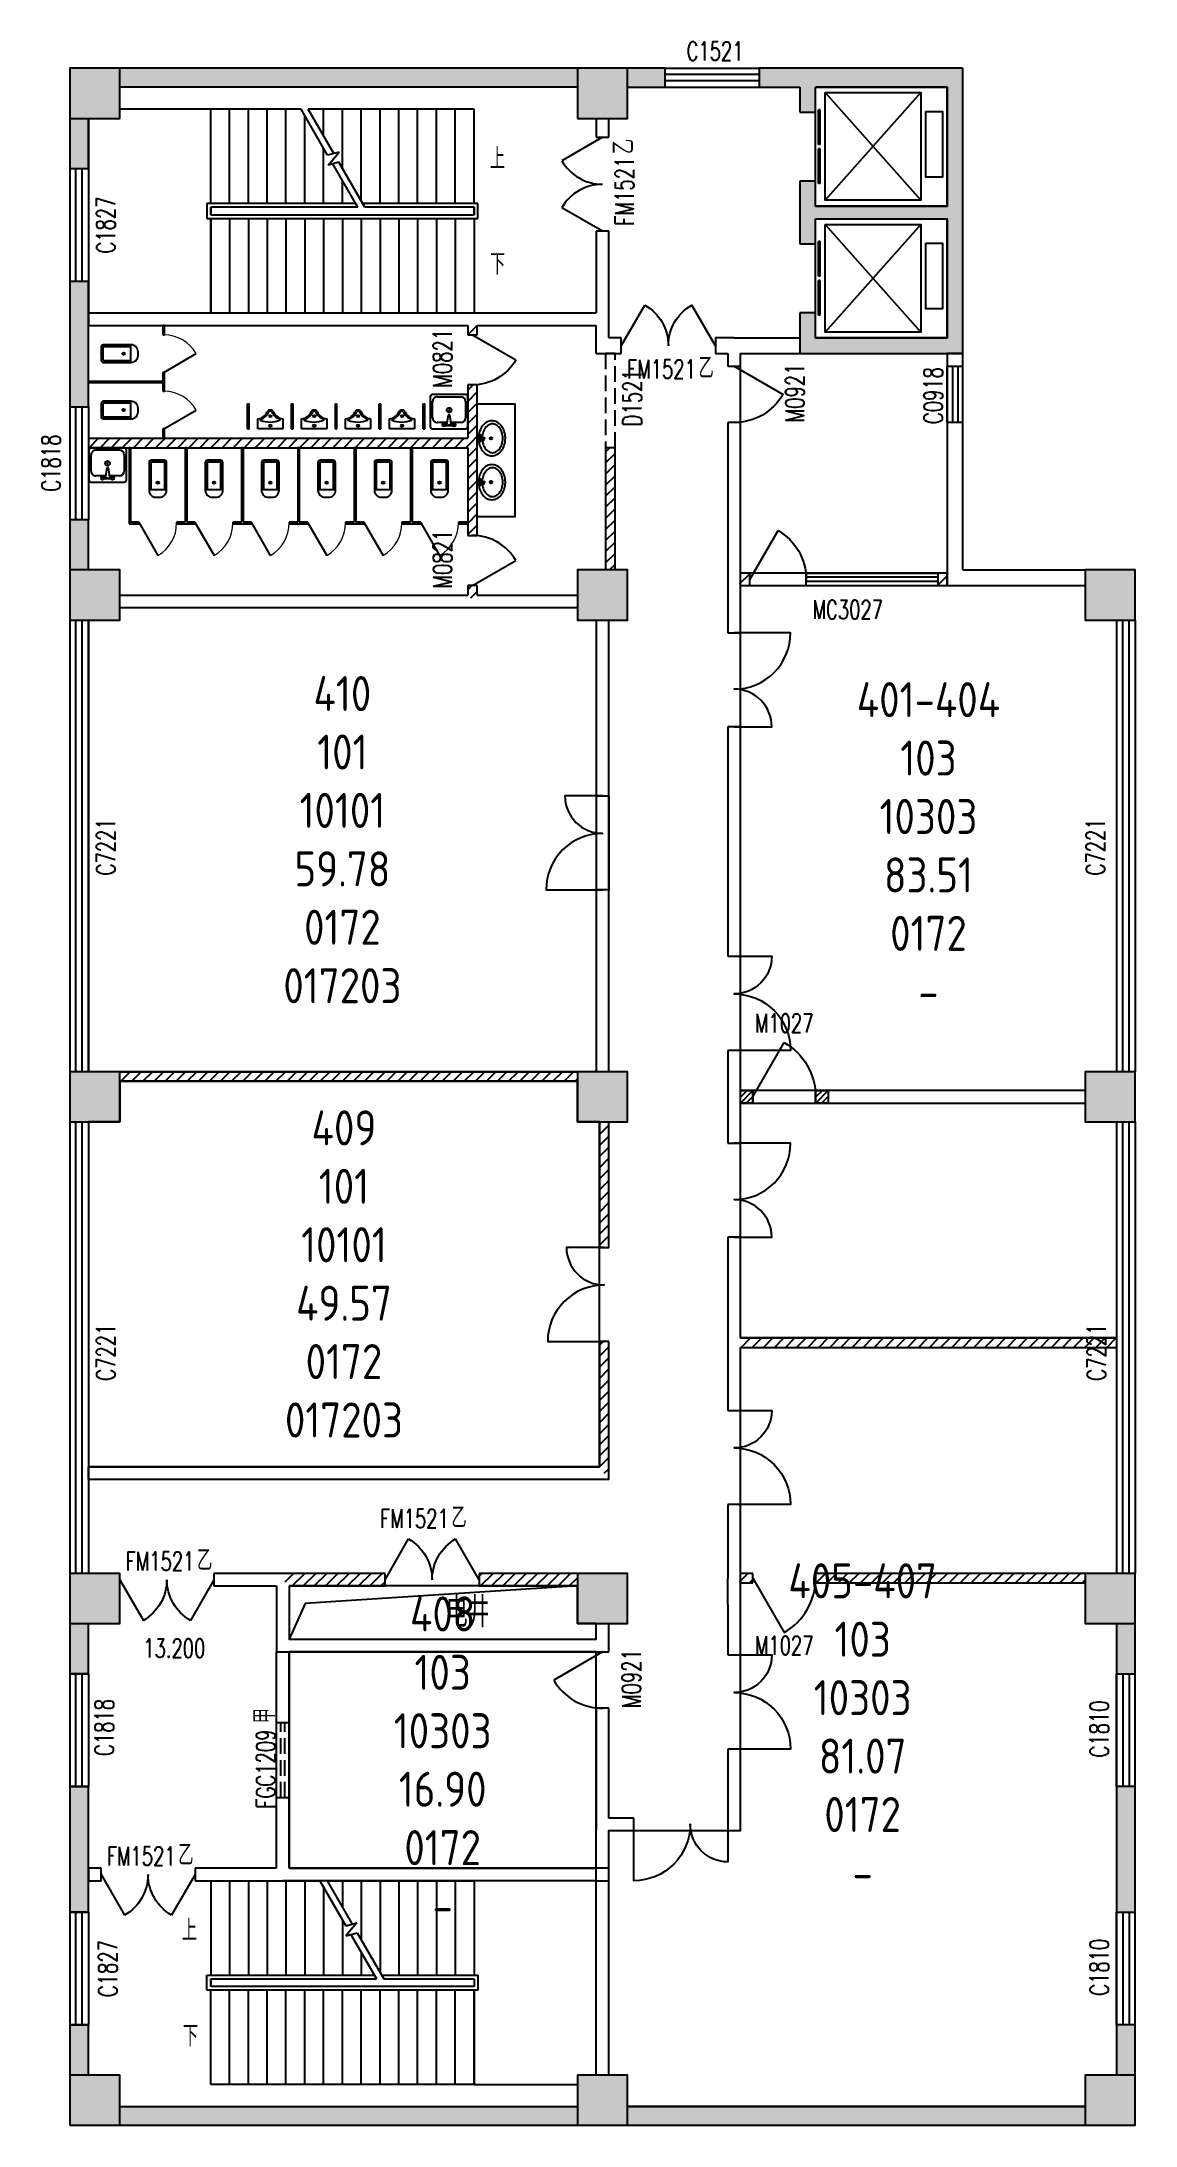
# Model space of a CAD drawing. Extents: x 203712 to 221160, y 60075 to 93299.
import ezdxf

# ---------------------------------------------------------------- set-up
doc = ezdxf.new("R2010")
doc.units = 0
doc.header["$LTSCALE"] = 1000
doc.header["$MEASUREMENT"] = 0
doc.linetypes.add('DASH', pattern=[0.35, 0.25, -0.1])
for name, color, linetype in [('bady', 30, 'Continuous'), ('PUB_HATCH', 8, 'Continuous'), ('RM', 4, 'Continuous'), ('RM$', 5, 'Continuous'), ('RM$TXT', 5, 'Continuous')]:
    doc.layers.add(name, color=color, linetype=linetype)
doc.styles.add('_TCH_DIM', font='SIMPLEX', dxfattribs={"bigfont": 'GBCBIG'})
doc.styles.add('_TCH_WINDOW', font='SIMPLEX', dxfattribs={"bigfont": 'GBCBIG'})
doc.styles.get("Standard").update_dxf_attribs({"font": 'gbenor.shx', "bigfont": 'gbcbig.shx'})
pattern_1 = [(45, (0, 89.76), (-88.38838, 88.38838), [])]

# ---------------------------------------------------------------- blocks, each defined once
blk = doc.blocks.new('_FZH')
blk.add_lwpolyline([(-0.5, -0.5), (0.5, -0.5), (0.5, 0.5), (-0.5, 0.5)], close=True)
at = {"layer": 'PUB_HATCH'}
blk.add_solid([(-0.5, -0.5), (0.5, -0.5), (-0.5, 0.5), (0.5, 0.5)], dxfattribs=at)
blk = doc.blocks.new('$WINLIB2D$00000001')
at = {"color": 0}
for points in [[(-0.5, 0.5), (-0.5, -0.5)], [(-0.5, 0.5), (0.5, 0.5)], [(0.5, -0.5), (0.5, 0.5)], [(0.5, 0.1667), (-0.5, 0.1667)], [(0.5, -0.1667), (-0.5, -0.1667)], [(-0.5, -0.5), (0.5, -0.5)]]:
    blk.add_lwpolyline(points, dxfattribs=at)
blk = doc.blocks.new('$DorLib2D$00000127')
at = {"color": 0, "linetype": 'Continuous'}
for p, q in [((-0.033, 0.795, -93.75), (-0.533, 0.795, -93.75)), ((-0.533, 0.795, -93.75), (-0.533, 0.69, -93.75)), ((-0.033, 0.69, -93.75), (-0.533, 0.69, -93.75)), ((-0.033, 0.795, -93.75), (-0.033, 0.69, -93.75)), ((0.033, 0.795, -93.75), (0.033, 0.69, -93.75)), ((0.533, 0.795, -93.75), (0.033, 0.795, -93.75)), ((0.533, 0.69, -93.75), (0.033, 0.69, -93.75)), ((0.533, 0.795, -93.75), (0.533, 0.69, -93.75)), ((0.5, 0.5, -93.75), (-0.5, 0.5, -93.75))]:
    blk.add_line(p, q, dxfattribs=at)
blk = doc.blocks.new('$DorLib2D$00000231')
at = {"color": 0}
for p, q in [((-0.5, 0), (-0.25, 0.433)), ((0.5, 0), (0.25, 0.433))]:
    blk.add_line(p, q, dxfattribs=at)
for centre, start, end in [((-0.5, 0), 0, 60), ((0.5, 0), 120, 180)]:
    blk.add_arc(centre, 0.5, start, end, dxfattribs=at)
blk = doc.blocks.new('$DorLib2D$00000228')
at = {"color": 0}
blk.add_line((0.5, 0), (0, 0.866), dxfattribs=at)
blk.add_arc((0.5, 0), 1, 120, 180, dxfattribs=at)
blk = doc.blocks.new('$lvtry$00000193')
at = {"color": 0}
for p, q in [((-17, -43), (-17, -33)), ((17, -43), (17, -33))]:
    blk.add_line(p, q, dxfattribs=at)
blk.add_lwpolyline([(280, -215, 0.12431), (260, -136, 0.105707), (198, -63, 0.086941), (110, -17, 0.077137), (0, 0, 0.077137), (-110, -17, 0.086941), (-198, -63, 0.105707), (-260, -136, 0.12431), (-280, -215, 0.12431), (-260, -294, 0.105707), (-198, -367, 0.086941), (-110, -413, 0.077137), (0, -430, 0.077137), (110, -413, 0.086941), (198, -367, 0.105707), (260, -294, 0.12431)], format="xyb", close=True, dxfattribs=at)
blk.add_lwpolyline([(-25, -61, 0.056876), (-95, -75, 0.086941), (-168, -113, 0.105707), (-216, -170, 0.12431), (-230, -225, 0.12431), (-216, -280, 0.105707), (-168, -337, 0.086941), (-95, -375, 0.077137), (0, -390, 0.077137), (95, -375, 0.086941), (168, -337, 0.105707), (216, -280, 0.12431), (230, -225, 0.12431), (216, -170, 0.105707), (168, -113, 0.086941), (95, -75, 0.06676), (13, -60, 0.06676)], format="xyb", dxfattribs=at)
for centre, radius in [((0, -200), 20), ((0, -43), 16.7)]:
    blk.add_circle(centre, radius, dxfattribs=at)
for centre, radius, start, end in [((-40, -34), 10.1, 106.6096, 258.1648), ((-64, 234), 259, 274.7069, 282.3732), ((-75, -213), 173, 71.36, 79.1873), ((-29, -80), 6.77, 155.344, 308.3224), ((-171, 19), 166, 324.8411, 338.1337), ((-171, 19), 170, 324.8411, 331.3523), ((-29, -80), 3.37, 155.344, 308.3224), ((100, -194), 170, 132.3141, 138.8253), ((100, -194), 166, 125.5327, 138.8253), ((-12, -58), 10.6, 201.8924, 261.774), ((0, -33), 16.7, 0, 180), ((-381, -115), 372, 2.3982, 6.7627), ((0, -96), 9.9, 201.7837, 338.2163), ((64, 234), 259, 257.6268, 265.2931), ((381, -115), 372, 170.1008, 177.6018), ((75, -213), 173, 100.8127, 110.4191), ((40, -34), 10.1, 281.8352, 73.3904)]:
    blk.add_arc(centre, radius, start, end, dxfattribs=at)
for p in [(0, -43), (0, -200)]:
    blk.add_point(p, dxfattribs=at)
blk = doc.blocks.new('$lvtry$00000202')
at = {"color": 0}
for p, q in [((-110, -40, 0), (-110, -470, 0)), ((100, -30, 0), (-100, -30, 0)), ((110, -470, 0), (110, -40, 0)), ((140, -470, 0), (-140, -470, 0))]:
    blk.add_line(p, q, dxfattribs=at)
at = {"color": 0, "elevation": 0}
blk.add_lwpolyline([(140, -40, 0.414214), (100, 0), (-100, 0, 0.414214), (-140, -40), (-140, -480, 0.414214), (-30, -590), (30, -590, 0.414214), (140, -480)], format="xyb", close=True, dxfattribs=at)
at = {"color": 0}
blk.add_circle((0, -359, 0), 20, dxfattribs=at)
for centre, start, end in [((-100, -40, 0), 90, 180), ((100, -40, 0), 0, 90)]:
    blk.add_arc(centre, 10, start, end, dxfattribs=at)
for p in [(0, 0, 0), (0, -359, 0)]:
    blk.add_point(p, dxfattribs=at)
blk = doc.blocks.new('$TCHSYS$APDOOR2D')
blk.add_line((0.5, 0), (0, 0.866))
at = {"lineweight": 13}
blk.add_arc((0.5, 0), 1, 120, 180, dxfattribs=at)
blk = doc.blocks.new('$lvtry$00000222')
at = {"color": 0, "elevation": 0}
blk.add_lwpolyline([(-205, -191), (-205, 0), (205, 0), (205, -191, 0.268068), (51, -323, -0.317765), (0, -360, -0.317765), (-51, -323, 0.268068)], format="xyb", close=True, dxfattribs=at)
at = {"color": 0}
for centre in [(0, -60, 0), (0, -242, 0)]:
    blk.add_circle(centre, 20, dxfattribs=at)
for centre, radius, start, end in [((-152, -175, 0), 10, 114.1084, 248.1394), ((5, -526, 0), 395, 66.6675, 114.1084), ((-243, -401, 0), 233, 19.2639, 68.1394), ((0, -316, 0), 24, 199.2639, 269.4998), ((0, -316, 0), 24, 270.5002, 340.7361), ((243, -401, 0), 233, 110.4941, 160.7361), ((158, -173, 0), 10, 290.4941, 66.6675)]:
    blk.add_arc(centre, radius, start, end, dxfattribs=at)
for p in [(0, -60, 0), (0, -242, 0)]:
    blk.add_point(p, dxfattribs=at)
blk = doc.blocks.new('$lvtry$00000188')
at = {"color": 0, "linetype": 'ByBlock'}
for p, q in [((-262, -437, 0), (-262, -175, 0)), ((-187, -100, 0), (-31, -100, 0)), ((-41, -53, 0), (-12, -225, 0)), ((-38, -50, 0), (38, -50, 0)), ((-12, -225, 0), (12, -225, 0)), ((12, -225, 0), (41, -53, 0)), ((31, -100, 0), (187, -100, 0)), ((262, -175, 0), (262, -437, 0)), ((187, -512, 0), (-187, -512, 0))]:
    blk.add_line(p, q, dxfattribs=at)
at = {"color": 0, "linetype": 'ByBlock', "elevation": 0}
blk.add_lwpolyline([(-262, 0, 0.414214), (-300, -37), (-300, -512, 0.414214), (-262, -549), (262, -549, 0.414214), (300, -512), (300, -37, 0.414214), (262, 0)], format="xyb", close=True, dxfattribs=at)
blk.add_lwpolyline([(262, -175, 0.414214), (187, -100)], format="xyb", dxfattribs=at)
at = {"color": 0, "linetype": 'ByBlock'}
for centre, radius in [((-80, -62, 0), 25), ((-80, -62, 0), 20), ((0, -300, 0), 37.4), ((80, -62, 0), 25), ((80, -62, 0), 20)]:
    blk.add_circle(centre, radius, dxfattribs=at)
for centre, radius, start, end in [((-187, -175, 0), 74.9, 90, 180), ((-38, -53, 0), 3, 90, 189.4623), ((38, -53, 0), 3, 350.5377, 90), ((-187, -437, 0), 74.9, 180, 270), ((187, -437, 0), 74.9, 270, 0)]:
    blk.add_arc(centre, radius, start, end, dxfattribs=at)
at = {"color": 0}
for p in [(0, -65, 0), (0, -300, 0)]:
    blk.add_point(p, dxfattribs=at)

msp = doc.modelspace()

# ---------------------------------------------------------------- hatches: boundary and pattern name
at = {"layer": 'bady'}
for points in [[(204960, 92875), (204960, 92575), (212260, 92575), (212260, 92875)], [(213060, 92875), (213060, 92575), (213660, 92575), (213660, 92875)], [(216054, 92875), (215160, 92875), (215160, 92575), (215810, 92575), (215975, 92675)], [(218160, 92575), (218410, 92875), (216054, 92875), (215975, 92675), (216060, 92575)], [(218244, 90608), (218410, 90675), (218410, 92875), (218160, 92575), (218160, 90675)], [(215810, 92575), (215810, 92175), (216060, 92175), (216060, 92575), (215975, 92675)], [(204460, 92075), (204160, 92075), (204160, 91275), (204460, 91275)], [(216060, 90675), (216060, 91075), (215810, 91075), (215810, 90675), (215977, 90608)], [(215810, 90675), (215810, 90075), (216060, 90075), (216060, 90475), (215977, 90608)], [(215977, 90608), (216060, 90475), (218160, 90475), (218244, 90608), (218160, 90675), (216060, 90675)], [(218160, 88575), (218410, 88325), (218410, 90675), (218244, 90608), (218160, 90475)], [(204460, 87475), (204460, 89475), (204160, 89475), (204160, 87475)], [(216060, 88575), (216060, 88975), (215810, 88975), (215810, 88325)], [(216060, 88575), (215810, 88325), (218410, 88325), (218160, 88575)], [(204160, 84875), (204460, 84875), (204460, 85675), (204160, 85675)], [(204460, 68075), (204160, 68075), (204160, 67275), (204460, 67275)], [(221160, 68075), (220860, 68075), (220860, 67275), (221160, 67275)], [(204460, 63475), (204460, 65475), (204160, 65475), (204160, 63475)], [(220860, 65475), (220860, 63475), (221160, 63475), (221160, 65475)], [(204160, 60875), (204460, 60875), (204460, 61675), (204160, 61675)], [(220860, 60875), (221160, 60875), (221160, 61675), (220860, 61675)], [(212260, 60075), (212260, 60375), (204960, 60375), (204960, 60075)], [(220360, 60075), (220360, 60375), (213060, 60375), (213060, 60075)]]:
    msp.add_hatch(color=30, dxfattribs=at).paths.add_polyline_path(points)
h = msp.add_hatch(dxfattribs=at)
h.set_pattern_fill('普通砖', color=30, scale=50, style=0)
h.set_pattern_definition(pattern_1)
h.paths.add_polyline_path([(210510, 88775), (210510, 88625), (210660, 88625), (210660, 88775), (210585, 88842)])
h = msp.add_hatch(dxfattribs=at)
h.set_pattern_fill('普通砖', color=30, scale=50, style=0)
h.set_pattern_definition(pattern_1)
h.paths.add_polyline_path([(210660, 86900), (210660, 87825), (210510, 87825), (210510, 86975), (210560, 86900)])
h = msp.add_hatch(dxfattribs=at)
h.set_pattern_fill('普通砖', color=30, scale=50, style=0)
h.set_pattern_definition(pattern_1)
h.paths.add_polyline_path([(204460, 86825), (205660, 86825), (205660, 86975), (204460, 86975)])
h = msp.add_hatch(dxfattribs=at)
h.set_pattern_fill('普通砖', color=30, scale=50, style=0)
h.set_pattern_definition(pattern_1)
h.paths.add_polyline_path([(205660, 86975), (205660, 86825), (210510, 86825), (210560, 86900), (210510, 86975)])
h = msp.add_hatch(dxfattribs=at)
h.set_pattern_fill('普通砖', color=30, scale=50, style=0)
h.set_pattern_definition(pattern_1)
h.paths.add_polyline_path([(210510, 86825), (210510, 85425), (210660, 85425), (210660, 86900), (210560, 86900)])
h = msp.add_hatch(dxfattribs=at)
h.set_pattern_fill('普通砖', color=30, scale=50, style=0)
h.set_pattern_definition(pattern_1)
h.paths.add_polyline_path([(212860, 84875), (212860, 86825), (212710, 86825), (212710, 84875)])
h = msp.add_hatch(dxfattribs=at)
h.set_pattern_fill('普通砖', color=30, scale=50, style=0)
h.set_pattern_definition(pattern_1)
h.paths.add_polyline_path([(214860, 84625), (215010, 84625), (215010, 84825), (214860, 84825), (214794, 84758)])
h = msp.add_hatch(dxfattribs=at)
h.set_pattern_fill('普通砖', color=30, scale=50, style=0)
h.set_pattern_definition(pattern_1)
h.paths.add_polyline_path([(218160, 84825), (218010, 84825), (218010, 84625), (218160, 84625)])
h = msp.add_hatch(dxfattribs=at)
h.set_pattern_fill('普通砖', color=30, scale=50, style=0)
h.set_pattern_definition(pattern_1)
h.paths.add_polyline_path([(210660, 84475), (210660, 84625), (210510, 84625), (210510, 84475), (210585, 84408)])
h = msp.add_hatch(dxfattribs=at)
h.set_pattern_fill('普通砖', color=30, scale=50, style=0)
h.set_pattern_definition(pattern_1)
h.paths.add_polyline_path([(204960, 76875), (204960, 76725), (212260, 76725), (212260, 76875)])
h = msp.add_hatch(dxfattribs=at)
h.set_pattern_fill('ANSI31', color=30, scale=41.666667, style=0)
h.set_pattern_definition([(45, (214860.384, 76375), (-46.772, 46.772), [])])
h.paths.add_polyline_path([(215060, 76575), (214860, 76575), (214860, 76375), (215060, 76375)])
h = msp.add_hatch(dxfattribs=at)
h.set_pattern_fill('ANSI31', color=30, scale=41.666667, style=0)
h.set_pattern_definition([(45, (216060.384, 76375), (-46.772, 46.772), [])])
h.paths.add_polyline_path([(216260, 76575), (216060, 76575), (216060, 76375), (216260, 76375)])
h = msp.add_hatch(dxfattribs=at)
h.set_pattern_fill('普通砖', color=30, scale=50, style=0)
h.set_pattern_definition(pattern_1)
h.paths.add_polyline_path([(212610, 76075), (212610, 74074), (212760, 74074), (212760, 76075)])
h = msp.add_hatch(dxfattribs=at)
h.set_pattern_fill('普通砖', color=30, scale=50, style=0)
h.set_pattern_definition(pattern_1)
h.paths.add_polyline_path([(212760, 70375), (212760, 72574), (212610, 72574), (212610, 70575)])
h = msp.add_hatch(dxfattribs=at)
h.set_pattern_fill('普通砖', color=30, scale=50, style=0)
h.set_pattern_definition(pattern_1)
h.paths.add_polyline_path([(214794, 72555), (214860, 72480), (220860, 72480), (220860, 72630), (214860, 72630)])
h = msp.add_hatch(dxfattribs=at)
h.set_pattern_fill('普通砖', color=30, scale=50, style=0)
h.set_pattern_definition(pattern_1)
h.paths.add_polyline_path([(207660, 68675), (209191, 68675), (209191, 68875), (207660, 68875), (207594, 68742)])
h = msp.add_hatch(dxfattribs=at)
h.set_pattern_fill('普通砖', color=30, scale=50, style=0)
h.set_pattern_definition(pattern_1)
h.paths.add_polyline_path([(212260, 68675), (212260, 68875), (210691, 68875), (210691, 68675)])
h = msp.add_hatch(dxfattribs=at)
h.set_pattern_fill('普通砖', color=30, scale=50, style=0)
h.set_pattern_definition(pattern_1)
h.paths.add_polyline_path([(214860, 68725), (215060, 68725), (215060, 68875), (214860, 68875), (214794, 68800)])
h = msp.add_hatch(dxfattribs=at)
h.set_pattern_fill('普通砖', color=30, scale=50, style=0)
h.set_pattern_definition(pattern_1)
h.paths.add_polyline_path([(220360, 68725), (220360, 68875), (216060, 68875), (216060, 68725)])

# ---------------------------------------------------------------- linework, layer by layer
at = {"layer": 'bady', "color": 30}
for p, q in [((212260, 92875), (204960, 92875)), ((213660, 92875), (213060, 92875)), ((213660, 92575), (213660, 92875)), ((216054, 92875), (215160, 92875)), ((215160, 92875), (215160, 92575)), ((218410, 92875), (216054, 92875)), ((218410, 90675), (218410, 92875)), ((212260, 92575), (204960, 92575)), ((213060, 92575), (213660, 92575)), ((215160, 92575), (215810, 92575)), ((215810, 92575), (215810, 92175)), ((216060, 92175), (216060, 92575)), ((218160, 92575), (216060, 92575)), ((217736, 92486), (216213, 90769)), ((216213, 92486), (217736, 90769)), ((218160, 90675), (218160, 92575)), ((204160, 92075), (204160, 91275)), ((204460, 91275), (204460, 92075)), ((204460, 92075), (204460, 88975)), ((206410, 92225), (204960, 92225)), ((207851, 92225), (206410, 92225)), ((206410, 90720), (206410, 92225)), ((206410, 90720), (206410, 92225)), ((206710, 90720), (206710, 92225)), ((207010, 90720), (207010, 92225)), ((207310, 90720), (207310, 92225)), ((207610, 90720), (207610, 92225)), ((208275, 91490), (207851, 92225)), ((207910, 90720), (207910, 92122)), ((210610, 92225), (207966, 92225)), ((208375, 91516), (207966, 92225)), ((208210, 91802), (208210, 92225)), ((208510, 91283), (208510, 92225)), ((208810, 90763), (208810, 92225)), ((209110, 90720), (209110, 92225)), ((209410, 90720), (209410, 92225)), ((209710, 90720), (209710, 92225)), ((210010, 90720), (210010, 92225)), ((210310, 90720), (210310, 92225)), ((210610, 90720), (210610, 92225)), ((212560, 92075), (212560, 91775)), ((212760, 91775), (212760, 92075)), ((215810, 92175), (216060, 92175)), ((212560, 91775), (212760, 91775)), ((208210, 90720), (208210, 91602)), ((208456, 91538), (208275, 91490)), ((208283, 91332), (208456, 91538)), ((208455, 91378), (208283, 91332)), ((208870, 90660), (208455, 91378)), ((204160, 91275), (204460, 91275)), ((208754, 90660), (208355, 91351)), ((208510, 90720), (208510, 91083)), ((216060, 91075), (215810, 91075)), ((215810, 91075), (215810, 90675)), ((216060, 90675), (216060, 91075)), ((208720, 90720), (206350, 90720)), ((206350, 90720), (206350, 90480)), ((210670, 90720), (208835, 90720)), ((210670, 90480), (210670, 90720)), ((206350, 90480), (210670, 90480)), ((208754, 90660), (206410, 90660)), ((208754, 90660), (206410, 90660)), ((206410, 90660), (206410, 90540)), ((206410, 90540), (206410, 90660)), ((206410, 90540), (210610, 90540)), ((206410, 90540), (210610, 90540)), ((206410, 90480), (206410, 88975)), ((206410, 88975), (206410, 90480)), ((206710, 90480), (206710, 88975)), ((207010, 90480), (207010, 88975)), ((207310, 90480), (207310, 88975)), ((207610, 90480), (207610, 88975)), ((207910, 90480), (207910, 88975)), ((208210, 90480), (208210, 88975)), ((208510, 90480), (208510, 88975)), ((208810, 90480), (208810, 88975)), ((210610, 90660), (208870, 90660)), ((210610, 90660), (208870, 90660)), ((209110, 90480), (209110, 88975)), ((209410, 90480), (209410, 88975)), ((209710, 90480), (209710, 88975)), ((210010, 90480), (210010, 88975)), ((210310, 90480), (210310, 88975)), ((210610, 90540), (210610, 90660)), ((210610, 90660), (210610, 90540)), ((210610, 90480), (210610, 88975)), ((215810, 90675), (215810, 90075)), ((216060, 90675), (218160, 90675)), ((216060, 90075), (216060, 90475)), ((216060, 90475), (218160, 90475)), ((217736, 90386), (216213, 88669)), ((216213, 90386), (217736, 88669)), ((218160, 88575), (218160, 90475)), ((218410, 88325), (218410, 90675)), ((212760, 90275), (212560, 90275)), ((212560, 90275), (212560, 88975)), ((212760, 88975), (212760, 90275)), ((215810, 90075), (216060, 90075)), ((204460, 89475), (204160, 89475)), ((204160, 89475), (204160, 87475)), ((204460, 87475), (204460, 89475)), ((204460, 88975), (210585, 88975)), ((204460, 88975), (204460, 88775)), ((204460, 88975), (206410, 88975)), ((204460, 88775), (210510, 88775)), ((205648, 88775), (205648, 88625)), ((205673, 88775), (205648, 88775)), ((205673, 88625), (205673, 88775)), ((206410, 88975), (210610, 88975)), ((210510, 88775), (210510, 88625)), ((210585, 88975), (212560, 88975)), ((210660, 88775), (212560, 88775)), ((210660, 88625), (210660, 88775)), ((212560, 88325), (212560, 88775)), ((212760, 88575), (212760, 88975)), ((216060, 88975), (215810, 88975)), ((215810, 88975), (215810, 88325)), ((216060, 88575), (216060, 88975)), ((205648, 88625), (205673, 88625)), ((210510, 88625), (210660, 88625)), ((212960, 88575), (212760, 88575)), ((212960, 88325), (212960, 88575)), ((214760, 88575), (214460, 88575)), ((214460, 88575), (214460, 88325)), ((214760, 88575), (215810, 88575)), ((215810, 88575), (215810, 88325)), ((216060, 88575), (218160, 88575)), ((212560, 88325), (212960, 88325)), ((212860, 88325), (212710, 88325)), ((214460, 88325), (214660, 88325)), ((214660, 88325), (214660, 88125)), ((214660, 88125), (214860, 88125)), ((214860, 88325), (215810, 88325)), ((214860, 88125), (214860, 88325)), ((215810, 88325), (218410, 88325)), ((218160, 88325), (218160, 88125)), ((218410, 88325), (218160, 88325)), ((218160, 88125), (218410, 88125)), ((218410, 88125), (218410, 88325)), ((204460, 87887), (205648, 87887)), ((204460, 87887), (204460, 87862)), ((204460, 87862), (205648, 87862)), ((205673, 88025), (205648, 88025)), ((205648, 88025), (205648, 87887)), ((205648, 87862), (205648, 87725)), ((205648, 87725), (205673, 87725)), ((205673, 87875), (205673, 88025)), ((205673, 87725), (205673, 87875)), ((210660, 87825), (210510, 87825)), ((210510, 87825), (210510, 86975)), ((210660, 86900), (210660, 87825)), ((204160, 87475), (204460, 87475)), ((206998, 87125), (206998, 87525)), ((206998, 87525), (207023, 87525)), ((207023, 87125), (207023, 87525)), ((207698, 87125), (207698, 87525)), ((207698, 87525), (207723, 87525)), ((207723, 87125), (207723, 87525)), ((208398, 87125), (208398, 87525)), ((208398, 87525), (208423, 87525)), ((208423, 87125), (208423, 87525)), ((209098, 87125), (209098, 87525)), ((209098, 87525), (209123, 87525)), ((209123, 87125), (209123, 87525)), ((209798, 87125), (209798, 87525)), ((209798, 87525), (209823, 87525)), ((209823, 87125), (209823, 87525)), ((205673, 87125), (205648, 87125)), ((205648, 87125), (205648, 86975)), ((205673, 86975), (205673, 87125)), ((206998, 87125), (207023, 87125)), ((207698, 87125), (207723, 87125)), ((208398, 87125), (208423, 87125)), ((209098, 87125), (209123, 87125)), ((209798, 87125), (209823, 87125)), ((214860, 87225), (214660, 87225)), ((214660, 87225), (214660, 84825)), ((214860, 84825), (214860, 87225)), ((218410, 87225), (218160, 87225)), ((218160, 87225), (218160, 84625)), ((218410, 84875), (218410, 87225)), ((204460, 86975), (205660, 86975)), ((204460, 86975), (204460, 86825)), ((204460, 86825), (205660, 86825)), ((205107, 86825), (205107, 85612)), ((205132, 86825), (205107, 86825)), ((205132, 86825), (205132, 85637)), ((205660, 86975), (210510, 86975)), ((205660, 86825), (210510, 86825)), ((206004, 86825), (206004, 85637)), ((206029, 86825), (206004, 86825)), ((206029, 86825), (206029, 85637)), ((206901, 86825), (206901, 85637)), ((206926, 86825), (206901, 86825)), ((206926, 86825), (206926, 85637)), ((207798, 86825), (207798, 85637)), ((207823, 86825), (207798, 86825)), ((207823, 86825), (207823, 85637)), ((208698, 86825), (208698, 85637)), ((208723, 86825), (208698, 86825)), ((208723, 86825), (208723, 85637)), ((209598, 86825), (209598, 85637)), ((209623, 86825), (209598, 86825)), ((209623, 86825), (209623, 85637)), ((210510, 86825), (210510, 85425)), ((210660, 85425), (210660, 86900)), ((212860, 86825), (212710, 86825)), ((212710, 86825), (212710, 84875)), ((212860, 84875), (212860, 86825)), ((204460, 85675), (204160, 85675)), ((204160, 85675), (204160, 84875)), ((204460, 84875), (204460, 85675)), ((205107, 85612), (205266, 85612)), ((205266, 85637), (205132, 85637)), ((205266, 85612), (205266, 85637)), ((206004, 85637), (205866, 85637)), ((205866, 85637), (205866, 85612)), ((205866, 85612), (206016, 85612)), ((206016, 85612), (206163, 85612)), ((206163, 85637), (206029, 85637)), ((206163, 85612), (206163, 85637)), ((206901, 85637), (206763, 85637)), ((206763, 85637), (206763, 85612)), ((206763, 85612), (206913, 85612)), ((206913, 85612), (207060, 85612)), ((207060, 85637), (206926, 85637)), ((207060, 85612), (207060, 85637)), ((207798, 85637), (207660, 85637)), ((207660, 85637), (207660, 85612)), ((207660, 85612), (207810, 85612)), ((207810, 85612), (207960, 85612)), ((207960, 85637), (207823, 85637)), ((207960, 85612), (207960, 85637)), ((208698, 85637), (208560, 85637)), ((208560, 85637), (208560, 85612)), ((208560, 85612), (208710, 85612)), ((208710, 85612), (208860, 85612)), ((208860, 85637), (208723, 85637)), ((208860, 85612), (208860, 85637)), ((209598, 85637), (209460, 85637)), ((209460, 85637), (209460, 85612)), ((209460, 85612), (209610, 85612)), ((209610, 85612), (209760, 85612)), ((209760, 85637), (209623, 85637)), ((209760, 85612), (209760, 85637)), ((210510, 85637), (210360, 85637)), ((210360, 85637), (210360, 85612)), ((210360, 85612), (210510, 85612)), ((210510, 85612), (210510, 85637)), ((210510, 85425), (210660, 85425)), ((214660, 84825), (214660, 83875)), ((215010, 84825), (214860, 84825)), ((215010, 84625), (215010, 84825)), ((218160, 84825), (218010, 84825)), ((218010, 84825), (218010, 84625)), ((218160, 84625), (218160, 84825)), ((218410, 84875), (220360, 84875)), ((204960, 84475), (210510, 84475)), ((210660, 84625), (210510, 84625)), ((210510, 84625), (210510, 84475)), ((210660, 84475), (210660, 84625)), ((210660, 84475), (212260, 84475)), ((214860, 83875), (214860, 84625)), ((214860, 84625), (215010, 84625)), ((218010, 84625), (218160, 84625)), ((218160, 84625), (220360, 84625)), ((204960, 84275), (210585, 84275)), ((210585, 84275), (212260, 84275)), ((212560, 84075), (212560, 81275)), ((212760, 81275), (212760, 84075)), ((214660, 83875), (214860, 83875)), ((214860, 82375), (214660, 82375)), ((214660, 82375), (214660, 78715)), ((214860, 78715), (214860, 82375)), ((212560, 81275), (212760, 81275)), ((212560, 81275), (212760, 81275)), ((212760, 81275), (212760, 79775)), ((212760, 79775), (212760, 81275)), ((212760, 79775), (212560, 79775)), ((212560, 79775), (212560, 76875)), ((212760, 79775), (212560, 79775)), ((212760, 76875), (212760, 79775)), ((214660, 78715), (214860, 78715)), ((214860, 77215), (214660, 77215)), ((214660, 77215), (214660, 76375)), ((214860, 76575), (214860, 77215)), ((204960, 76875), (212260, 76875)), ((204960, 76725), (212260, 76725)), ((215060, 76575), (214860, 76575)), ((215060, 76375), (215060, 76575)), ((220360, 76575), (216060, 76575)), ((216060, 76575), (216060, 76375)), ((214660, 76375), (214660, 75735)), ((214860, 76375), (215060, 76375)), ((214860, 75735), (214860, 76375)), ((216060, 76375), (220360, 76375)), ((212610, 76075), (212610, 74074)), ((212760, 74074), (212760, 76075)), ((214660, 75735), (214860, 75735)), ((214860, 74235), (214660, 74235)), ((214660, 74235), (214660, 72555)), ((214860, 72630), (214860, 74235)), ((212610, 74074), (212760, 74074)), ((212760, 72574), (212610, 72574)), ((212610, 72574), (212610, 70575)), ((212760, 70375), (212760, 72574)), ((214660, 72555), (214660, 71475)), ((214860, 72630), (220860, 72630)), ((214860, 72480), (220860, 72480)), ((214860, 71475), (214860, 72480)), ((220860, 72630), (220860, 72480)), ((214660, 71475), (214860, 71475)), ((212610, 70575), (204460, 70575)), ((204460, 70375), (204460, 70575)), ((212760, 70375), (204460, 70375)), ((214860, 69975), (214660, 69975)), ((214660, 69975), (214660, 68800)), ((214860, 68875), (214860, 69975)), ((207660, 68875), (206460, 68875)), ((206460, 68875), (206460, 68675)), ((209191, 68875), (207660, 68875)), ((209191, 68675), (209191, 68875)), ((212260, 68875), (210691, 68875)), ((210691, 68875), (210691, 68675)), ((214660, 68575), (214660, 68800)), ((215060, 68875), (214860, 68875)), ((215060, 68725), (215060, 68875)), ((220360, 68875), (216060, 68875)), ((216060, 68875), (216060, 68725)), ((206460, 68675), (207460, 68675)), ((207460, 68675), (207460, 67625)), ((207660, 68675), (209191, 68675)), ((207660, 68675), (207660, 67825)), ((210691, 68675), (212260, 68675)), ((214660, 68575), (214660, 68575)), ((214660, 68375), (214660, 68575)), ((214860, 68725), (215060, 68725)), ((214860, 68375), (214860, 68725)), ((216060, 68725), (220360, 68725)), ((214660, 68375), (214660, 67575)), ((214660, 68375), (214660, 68375)), ((214860, 67575), (214860, 68375)), ((204160, 68075), (204160, 67275)), ((204460, 67275), (204460, 68075)), ((207660, 67825), (212560, 67825)), ((212560, 67825), (212560, 68075)), ((212760, 67825), (212760, 68075)), ((212760, 67625), (212760, 67825)), ((220860, 68075), (220860, 67275)), ((221160, 67275), (221160, 68075)), ((207460, 64175), (207460, 67625)), ((207460, 67625), (207660, 67625)), ((207460, 67625), (212560, 67625)), ((207660, 64175), (207660, 67625)), ((212560, 67625), (212760, 67625)), ((214660, 67575), (214860, 67575)), ((204160, 67275), (204460, 67275)), ((220860, 67275), (221160, 67275)), ((212760, 66725), (212560, 66725)), ((212560, 66725), (212560, 64775)), ((212760, 64975), (212760, 66725)), ((214860, 66075), (214660, 66075)), ((214660, 66075), (214660, 64975)), ((214860, 64775), (214860, 66075)), ((204460, 65475), (204160, 65475)), ((204160, 65475), (204160, 63475)), ((204460, 63475), (204460, 65475)), ((220860, 65475), (220860, 63475)), ((221160, 65475), (220860, 65475)), ((221160, 63475), (221160, 65475)), ((213160, 64975), (212760, 64975)), ((213160, 64775), (213160, 64975)), ((214660, 64975), (214660, 64775)), ((212560, 63975), (212560, 64775)), ((212760, 63975), (212760, 64775)), ((212760, 64775), (213160, 64775)), ((214660, 64775), (214860, 64775)), ((204660, 64175), (204460, 64175)), ((204460, 64175), (204460, 63975)), ((204660, 63975), (204660, 64175)), ((207460, 64175), (206160, 64175)), ((206160, 64175), (206160, 63975)), ((212760, 64175), (207660, 64175)), ((212760, 60875), (212760, 64175)), ((204460, 63975), (204660, 63975)), ((206160, 63975), (207560, 63975)), ((206410, 63975), (208151, 63975)), ((206410, 63975), (206410, 62470)), ((206710, 63975), (206710, 62470)), ((207010, 63975), (207010, 62470)), ((207310, 63975), (207310, 62470)), ((212560, 63975), (207560, 63975)), ((207610, 63975), (207610, 62470)), ((207910, 63975), (207910, 62470)), ((208151, 63975), (208565, 63257)), ((208210, 63872), (208210, 62470)), ((208266, 63975), (210610, 63975)), ((208266, 63975), (208665, 63284)), ((208510, 63975), (208510, 63552)), ((208810, 63975), (208810, 63033)), ((209110, 63975), (209110, 62513)), ((209410, 63975), (209410, 62470)), ((209710, 63975), (209710, 62470)), ((210010, 63975), (210010, 62470)), ((210310, 63975), (210310, 62470)), ((210610, 63975), (210610, 62470)), ((212560, 63975), (210610, 63975)), ((210610, 63975), (210610, 62470)), ((212560, 63975), (212760, 63975)), ((212560, 60875), (212560, 63975)), ((212560, 60875), (212560, 63975)), ((204160, 63475), (204460, 63475)), ((220860, 63475), (221160, 63475)), ((208510, 63352), (208510, 62470)), ((208565, 63257), (208738, 63303)), ((208738, 63303), (208565, 63097)), ((208565, 63097), (208745, 63145)), ((208745, 63145), (209170, 62410)), ((208645, 63119), (209054, 62410)), ((208810, 62833), (208810, 62470)), ((206350, 62230), (206350, 62470)), ((206350, 62470), (209020, 62470)), ((209135, 62470), (210670, 62470)), ((210670, 62470), (210670, 62230)), ((210670, 62230), (206350, 62230)), ((206410, 62410), (209054, 62410)), ((206410, 62290), (206410, 62410)), ((206410, 62410), (209054, 62410)), ((206410, 62410), (206410, 62290)), ((210610, 62290), (206410, 62290)), ((210610, 62290), (206410, 62290)), ((206410, 60725), (206410, 62230)), ((206710, 60725), (206710, 62230)), ((207010, 60725), (207010, 62230)), ((207310, 60725), (207310, 62230)), ((207610, 60725), (207610, 62230)), ((207910, 60725), (207910, 62230)), ((208210, 60725), (208210, 62230)), ((208510, 60725), (208510, 62230)), ((208810, 60725), (208810, 62230)), ((209110, 60725), (209110, 62230)), ((209170, 62410), (210610, 62410)), ((209170, 62410), (210610, 62410)), ((209410, 60725), (209410, 62230)), ((209710, 60725), (209710, 62230)), ((210010, 60725), (210010, 62230)), ((210310, 60725), (210310, 62230)), ((210610, 62410), (210610, 62290)), ((210610, 62410), (210610, 62290)), ((210610, 60725), (210610, 62230)), ((210610, 62230), (210610, 60725)), ((204460, 61675), (204160, 61675)), ((204160, 61675), (204160, 60875)), ((204460, 60875), (204460, 61675)), ((221160, 61675), (220860, 61675)), ((220860, 61675), (220860, 60875)), ((221160, 60875), (221160, 61675)), ((210610, 60725), (206410, 60725)), ((210610, 60725), (212260, 60725)), ((204960, 60375), (212260, 60375)), ((213060, 60375), (220360, 60375)), ((204960, 60075), (212260, 60075)), ((213060, 60075), (220360, 60075))]:
    msp.add_line(p, q, dxfattribs=at)
at = {"layer": 'bady', "color": 30, "linetype": 'DASH'}
for p, q in [((212710, 88325), (212710, 86825)), ((212860, 86825), (212860, 88325)), ((207460, 66500), (207660, 66500)), ((207527, 65300), (207527, 66500)), ((207594, 65300), (207594, 66500)), ((207460, 65300), (207660, 65300))]:
    msp.add_line(p, q, dxfattribs=at)
at = {"layer": 'bady', "color": 30}
for points in [[(216213, 92486), (217736, 92486), (217736, 90769), (216213, 90769)], [(217818, 92188), (218085, 92188), (218085, 91140), (217818, 91140)], [(216213, 90386), (217736, 90386), (217736, 88669), (216213, 88669)], [(217818, 90088), (218085, 90088), (218085, 89040), (217818, 89040)], [(210660, 85725), (210660, 87525), (211260, 87525), (211260, 85725)], [(214860, 76575), (215060, 76575), (215060, 76375), (214860, 76375)], [(216060, 76575), (216260, 76575), (216260, 76375), (216060, 76375)]]:
    msp.add_lwpolyline(points, close=True, dxfattribs=at)
for points, format in [([(210760, 89757, 0, 0, 0), (205435, 89757, 0, 0, 0), (205435, 91442, 0, 0, 0), (207910, 91442, 80, 0, 0), (208210, 91442, 0, 0, 0)], "xyseb"), ([(210760, 91442, 0, 0, 0), (208810, 91442, 80, 0, 0), (208510, 91442, 0, 0, 0)], "xyseb"), ([(214660, 64875), (214660, 64275, -0.414214), (214060, 64875, -0.414214), (213160, 63975), (213160, 64875)], "xyb"), ([(206260, 63192, 0, 0, 0), (208210, 63192, 80, 0, 0), (208510, 63192, 0, 0, 0)], "xyseb"), ([(206260, 61507, 0, 0, 0), (211585, 61507, 0, 0, 0), (211585, 63192, 0, 0, 0), (209110, 63192, 80, 0, 0), (208810, 63192, 0, 0, 0)], "xyseb")]:
    msp.add_lwpolyline(points, format=format, dxfattribs=at)
at = {"layer": 'bady', "color": 30, "extrusion": (1.22465e-16, -7.4988e-33, -1)}
for points in [[(-214760, 82375), (-215360, 82375, -0.414214), (-214760, 82975, -0.414214), (-215660, 83875), (-214760, 83875)], [(-214760, 74235), (-215360, 74235, -0.414214), (-214760, 74835, -0.414214), (-215660, 75735), (-214760, 75735)]]:
    msp.add_lwpolyline(points, format="xyb", dxfattribs=at)
at = {"layer": 'bady', "color": 30, "extrusion": (1.49976e-32, 1.22465e-16, -1)}
for points in [[(-212660, 81275), (-212060, 81275, -0.414214), (-212660, 80675, -0.414214), (-211760, 79775), (-212660, 79775)], [(-212685, 74074), (-212085, 74074, -0.414214), (-212685, 73474, -0.414214), (-211785, 72574), (-212685, 72574)]]:
    msp.add_lwpolyline(points, format="xyb", dxfattribs=at)
at = {"layer": 'bady', "color": 30, "extrusion": (0, 0, -1)}
for points in [[(-214760, 78715), (-215360, 78715, 0.414214), (-214760, 78115, 0.414214), (-215660, 77215), (-214760, 77215)], [(-214760, 71475), (-215360, 71475, 0.414214), (-214760, 70875, 0.414214), (-215660, 69975), (-214760, 69975)], [(-214760, 67575), (-215360, 67575, 0.414214), (-214760, 66975, 0.414214), (-215660, 66075), (-214760, 66075)]]:
    msp.add_lwpolyline(points, format="xyb", dxfattribs=at)
at = {"layer": 'bady', "color": 30}
msp.add_lwpolyline([(212260, 68675), (207918, 68398), (207660, 67825)], dxfattribs=at)
at = {"layer": 'RM'}
for points in [[(216060, 92575), (218160, 92575), (218160, 90675), (216060, 90675)], [(216060, 90475), (218160, 90475), (218160, 88575), (216060, 88575)], [(214860, 88325), (218160, 88325), (218160, 84825), (214860, 84825)], [(214860, 76375), (220360, 76375), (220360, 76075), (220860, 76075), (220860, 72630), (214860, 72630)], [(207660, 68675), (207660, 67825), (212560, 67825), (212560, 68075), (212260, 68075), (212260, 68675)]]:
    msp.add_lwpolyline(points, close=True, dxfattribs=at)
msp.add_lwpolyline([(214860, 84625), (220360, 84625), (220360, 84075), (220860, 84075), (220860, 76875), (220360, 76875), (220360, 76575), (214860, 76575), (214860, 84625)], dxfattribs=at)
at = {"layer": 'RM$'}
for points in [[(214860, 80545), (214860, 88325), (218160, 88325), (218160, 84625), (220360, 84625), (220360, 84075), (220860, 84075), (220860, 76875), (220360, 76875), (220360, 76075), (220860, 76075), (220860, 72630), (214860, 72630)], [(204460, 84075), (204960, 84075), (204960, 84275), (212260, 84275), (212260, 84075), (212560, 84075), (212560, 76875), (204460, 76875)], [(204460, 70575), (212610, 70575), (212610, 76075), (212260, 76075), (212260, 76725), (204960, 76725), (204960, 76075), (204460, 76075)], [(214860, 72480), (220860, 72480), (220860, 68875), (220360, 68875), (220360, 68075), (220860, 68075), (220860, 60875), (220360, 60875), (220360, 60375), (213060, 60375), (213060, 60875), (212760, 60875), (212760, 64775), (214860, 64775)], [(207660, 64175), (212560, 64175), (212560, 67624), (207660, 67625)]]:
    msp.add_lwpolyline(points, close=True, dxfattribs=at)

# ---------------------------------------------------------------- block references
at = {"layer": 'bady', "color": 30}
ref = msp.add_blockref('$WINLIB2D$00000001', (214410, 92725), dxfattribs=dict(at, xscale=-1500, yscale=300, zscale=300, rotation=180))
ref.add_attrib('A', 'C1521', (214000, 93001), dxfattribs={"color": 30, "height": 297.5, "style": '_TCH_WINDOW', "width": 0.705882})
for name, p, xscale, yscale, zscale in [('_FZH', (204560, 92475), 800, 800, 800), ('_FZH', (212660, 92475), 800, 800, 800), ('$DorLib2D$00000231', (213710, 88450), -1500, 1500, 250), ('_FZH', (204560, 84475), 800, 800, 800), ('_FZH', (212660, 84475), 800, 800, 800), ('$WINLIB2D$00000001', (216960, 84725), 2100, -200, 200), ('_FZH', (220760, 84475), 800, 800, 800), ('_FZH', (204560, 76475), 800, 800, 800), ('_FZH', (212660, 76475), 800, 800, 800), ('_FZH', (220760, 76475), 800, 800, 800), ('_FZH', (204560, 68475), 800, 800, 800), ('_FZH', (212660, 68475), 800, 800, 800), ('_FZH', (220760, 68475), 800, 800, 800), ('_FZH', (204560, 60475), 800, 800, 800), ('_FZH', (212660, 60475), 800, 800, 800), ('_FZH', (220760, 60475), 800, 800, 800)]:
    msp.add_blockref(name, p, dxfattribs=dict(at, xscale=xscale, yscale=yscale, zscale=zscale))
for name, p, xscale, yscale, zscale, rotation in [('$DorLib2D$00000127', (215935, 91625), 1100, 250, 250, 270), ('$DorLib2D$00000231', (212660, 91025), 1500, 1500, 200, 90), ('$DorLib2D$00000127', (215935, 89525), 1100, 250, 250, 270), ('$TCHSYS$APDOOR2D', (205660, 88325), 600, 600, 25, 270), ('$TCHSYS$APDOOR2D', (205660, 87425), 600, 600, 25, 270), ('$TCHSYS$APDOOR2D', (205566, 85625), 600, 600, 25, 180), ('$TCHSYS$APDOOR2D', (206463, 85625), 600, 600, 25, 180), ('$TCHSYS$APDOOR2D', (207360, 85625), 600, 600, 25, 180), ('$TCHSYS$APDOOR2D', (208260, 85625), 600, 600, 25, 180), ('$TCHSYS$APDOOR2D', (209160, 85625), 600, 600, 25, 180), ('$TCHSYS$APDOOR2D', (210060, 85625), 600, 600, 25, 180), ('$DorLib2D$00000231', (209941, 68775), 1500, -1500, 200, 180), ('$DorLib2D$00000231', (205710, 68775), -1500, 1500, 200, 180), ('$DorLib2D$00000231', (205410, 64075), -1500, 1500, 200, 180)]:
    msp.add_blockref(name, p, dxfattribs=dict(at, xscale=xscale, yscale=yscale, zscale=zscale, rotation=rotation))
ref = msp.add_blockref('$WINLIB2D$00000001', (204310, 90375), dxfattribs=dict(at, xscale=-1800, yscale=300, zscale=300, rotation=90))
ref.add_attrib('A', 'C1827', (204884, 89920), dxfattribs={"color": 30, "height": 297.5, "rotation": 90, "style": '_TCH_WINDOW', "width": 0.705882})
for name, p, rotation in [('$lvtry$00000202', (204660, 88325), 90), ('$lvtry$00000202', (204660, 87425), 90), ('$lvtry$00000188', (210211, 87125, 0), 180), ('$lvtry$00000193', (210680, 86975), 90), ('$lvtry$00000188', (204765, 86276, 0), 180), ('$lvtry$00000193', (210680, 86275), 90)]:
    msp.add_blockref(name, p, dxfattribs=dict(at, rotation=rotation))
ref = msp.add_blockref('$DorLib2D$00000228', (210585, 88225), dxfattribs=dict(at, xscale=800, yscale=-800, zscale=150, rotation=90))
ref.add_attrib('A', 'M0821', (210256, 87783), dxfattribs={"color": 30, "height": 297.5, "rotation": 90, "style": '_TCH_WINDOW', "width": 0.705882})
ref = msp.add_blockref('$DorLib2D$00000228', (214760, 87675), dxfattribs=dict(at, xscale=900, yscale=-900, zscale=200, rotation=90))
ref.add_attrib('A', 'M0921', (215878, 87230), dxfattribs={"color": 30, "height": 297.5, "rotation": 90, "style": '_TCH_WINDOW', "width": 0.705882})
ref = msp.add_blockref('$WINLIB2D$00000001', (218285, 87675), dxfattribs=dict(at, xscale=-900, yscale=250, zscale=250, rotation=270))
ref.add_attrib('A', 'C0918', (218085, 87201), dxfattribs={"color": 30, "height": 297.5, "rotation": 90, "style": '_TCH_WINDOW', "width": 0.705882})
ref = msp.add_blockref('$WINLIB2D$00000001', (204310, 86575), dxfattribs=dict(at, xscale=-1800, yscale=300, zscale=300, rotation=90))
ref.add_attrib('A', 'C1818', (204010, 86124), dxfattribs={"color": 30, "height": 297.5, "rotation": 90, "style": '_TCH_WINDOW', "width": 0.705882})
at = {"layer": 'bady', "color": 30, "xscale": 0.975609756097561, "yscale": 0.8333333333333334, "rotation": 180}
for p in [(207360, 87125), (208060, 87125), (208760, 87125), (209460, 87125)]:
    msp.add_blockref('$lvtry$00000222', p, dxfattribs=at)
at = {"layer": 'bady', "color": 30}
for p in [(205566, 86625), (206463, 86625), (207360, 86625), (208260, 86625), (209160, 86625), (210060, 86625)]:
    msp.add_blockref('$lvtry$00000202', p, dxfattribs=at)
ref = msp.add_blockref('$DorLib2D$00000228', (210585, 85025), dxfattribs=dict(at, xscale=-800, yscale=-800, zscale=150, rotation=90))
ref.add_attrib('A', 'M0821', (210256, 84580), dxfattribs={"color": 30, "height": 297.5, "rotation": 90, "style": '_TCH_WINDOW', "width": 0.705882})
ref = msp.add_blockref('$DorLib2D$00000228', (215460, 84725), dxfattribs=dict(at, xscale=-900, yscale=900, zscale=200))
ref.add_attrib('A', 'MC3027', (216009, 84095), dxfattribs={"color": 30, "height": 297.5, "style": '_TCH_WINDOW', "width": 0.705882})
ref = msp.add_blockref('$WINLIB2D$00000001', (204310, 80475), dxfattribs=dict(at, xscale=-7200, yscale=300, zscale=300, rotation=90))
ref.add_attrib('A', 'C7221', (204884, 80005), dxfattribs={"color": 30, "height": 297.5, "rotation": 90, "style": '_TCH_WINDOW', "width": 0.705882})
ref = msp.add_blockref('$WINLIB2D$00000001', (221010, 80475), dxfattribs=dict(at, xscale=7200, yscale=-300, zscale=300, rotation=270))
ref.add_attrib('A', 'C7221', (220671, 80005), dxfattribs={"color": 30, "height": 297.5, "rotation": 90, "style": '_TCH_WINDOW', "width": 0.705882})
ref = msp.add_blockref('$DorLib2D$00000228', (215560, 76475), dxfattribs=dict(at, xscale=1000, yscale=-1000, zscale=200, rotation=180))
ref.add_attrib('A', 'M1027', (215090, 77500), dxfattribs={"color": 30, "height": 297.5, "style": '_TCH_WINDOW', "width": 0.705882})
ref = msp.add_blockref('$WINLIB2D$00000001', (204310, 72475), dxfattribs=dict(at, xscale=-7200, yscale=300, zscale=300, rotation=90))
ref.add_attrib('A', 'C7221', (204884, 71948), dxfattribs={"color": 30, "height": 297.5, "rotation": 90, "style": '_TCH_WINDOW', "width": 0.705882})
ref = msp.add_blockref('$WINLIB2D$00000001', (221010, 72475), dxfattribs=dict(at, xscale=7200, yscale=-300, zscale=300, rotation=270))
ref.add_attrib('A', 'C7221', (220689, 71948), dxfattribs={"color": 30, "height": 297.5, "rotation": 90, "style": '_TCH_WINDOW', "width": 0.705882})
ref = msp.add_blockref('$DorLib2D$00000228', (215560, 68800), dxfattribs=dict(at, xscale=-1000, yscale=-1000, zscale=150))
ref.add_attrib('A', 'M1027', (215090, 67578), dxfattribs={"color": 30, "height": 297.5, "style": '_TCH_WINDOW', "width": 0.705882})
ref = msp.add_blockref('$DorLib2D$00000228', (212660, 67175), dxfattribs=dict(at, xscale=900, yscale=900, zscale=200, rotation=90))
ref.add_attrib('A', 'M0921', (213269, 66730), dxfattribs={"color": 30, "height": 297.5, "rotation": 90, "style": '_TCH_WINDOW', "width": 0.705882})
ref = msp.add_blockref('$WINLIB2D$00000001', (204310, 66375), dxfattribs=dict(at, xscale=-1800, yscale=-300, zscale=300, rotation=90))
ref.add_attrib('A', 'C1818', (204860, 65964), dxfattribs={"color": 30, "height": 297.5, "rotation": 90, "style": '_TCH_WINDOW', "width": 0.705882})
ref = msp.add_blockref('$WINLIB2D$00000001', (221010, 66375), dxfattribs=dict(at, xscale=-1800, yscale=300, zscale=300, rotation=270))
ref.add_attrib('A', 'C1810', (220734, 65940), dxfattribs={"color": 30, "height": 297.5, "rotation": 90, "style": '_TCH_WINDOW', "width": 0.705882})
ref = msp.add_blockref('$WINLIB2D$00000001', (204310, 62575), dxfattribs=dict(at, xscale=-1800, yscale=-300, zscale=300, rotation=90))
ref.add_attrib('A', 'C1827', (204916, 62120), dxfattribs={"color": 30, "height": 297.5, "rotation": 90, "style": '_TCH_WINDOW', "width": 0.705882})
ref = msp.add_blockref('$WINLIB2D$00000001', (221010, 62575), dxfattribs=dict(at, xscale=-1800, yscale=300, zscale=300, rotation=270))
ref.add_attrib('A', 'C1810', (220734, 62140), dxfattribs={"color": 30, "height": 297.5, "rotation": 90, "style": '_TCH_WINDOW', "width": 0.705882})

# ---------------------------------------------------------------- texts
at = {"layer": 'bady', "color": 30, "style": '_TCH_WINDOW'}
for s, p in [('乙', (213160, 91506)), ('甲', (207436, 66485))]:
    msp.add_text(s, height=338, rotation=90, dxfattribs=at).set_placement(p)
at = {"layer": 'bady', "color": 7, "style": '_TCH_DIM'}
for s, p in [('上', (210865, 91267)), ('下', (210865, 89582)), ('上', (205947, 63017)), ('下', (205965, 61332))]:
    msp.add_text(s, height=338, dxfattribs=at).set_placement(p)
at = {"layer": 'bady', "color": 30, "style": '_TCH_WINDOW', "width": 0.705882}
for s, p in [('FM1521', (213160, 90366)), ('D1521', (213284, 87165)), ('FGC1209', (207436, 65125))]:
    msp.add_text(s, height=297.5, rotation=90, dxfattribs=at).set_placement(p)
at = {"layer": 'bady', "color": 30, "width": 0.705882}
for s, style, p in [('FM1521', '_TCH_WINDOW', (213051, 87930)), ('FM1521', '_TCH_WINDOW', (209109, 69601)), ('FM1521', '_TCH_WINDOW', (205051, 68920)), ('13.200', '_TCH_DIM', (205333, 67532)), ('FM1521', '_TCH_WINDOW', (204751, 64220))]:
    msp.add_text(s, height=297.5, dxfattribs=dict(at, style=style)).set_placement(p)
at = {"layer": 'bady', "color": 30, "style": '_TCH_WINDOW'}
for p in [(214191, 87930), (210249, 69601), (206191, 68920), (205891, 64220)]:
    msp.add_text('乙', height=338, dxfattribs=at).set_placement(p)
at = {"layer": 'bady', "color": 30}
msp.add_text('电井', height=482.3, dxfattribs=at).set_placement((210161, 68017))
at = {"layer": 'RM$TXT', "char_height": 558.8, "attachment_point": 8}
for s, insert in [('410^M^J101^M^J10101^M^J59.78^M^J0172^M^J017203^M^J', (208510, 77967)), ('401-404^M^J103^M^J10303^M^J83.51^M^J0172^M^J-^M^J', (217860, 77870)), ('409^M^J101^M^J10101^M^J49.57^M^J0172^M^J017203^M^J', (208535, 71042)), ('405-407^M^J103^M^J10303^M^J81.07^M^J0172^M^J-^M^J', (216810, 63820)), ('408^M^J103^M^J10303^M^J16.90^M^J0172^M^J-^M^J', (210110, 63292))]:
    msp.add_mtext(s, dxfattribs=dict(at, insert=insert))

doc.saveas('drawing.dxf')
